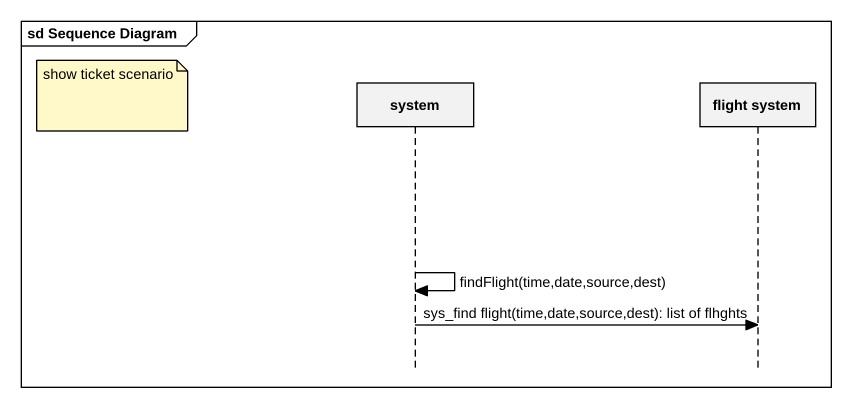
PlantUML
@startuml
mainframe sd Sequence Diagram
hide footbox
participant system
participant "flight system" as flight_system

note left of system : show ticket scenario
system -> system : findFlight(time,date,source,dest)
system -> flight_system : sys_find flight(time,date,source,dest): list of flhghts
@enduml
